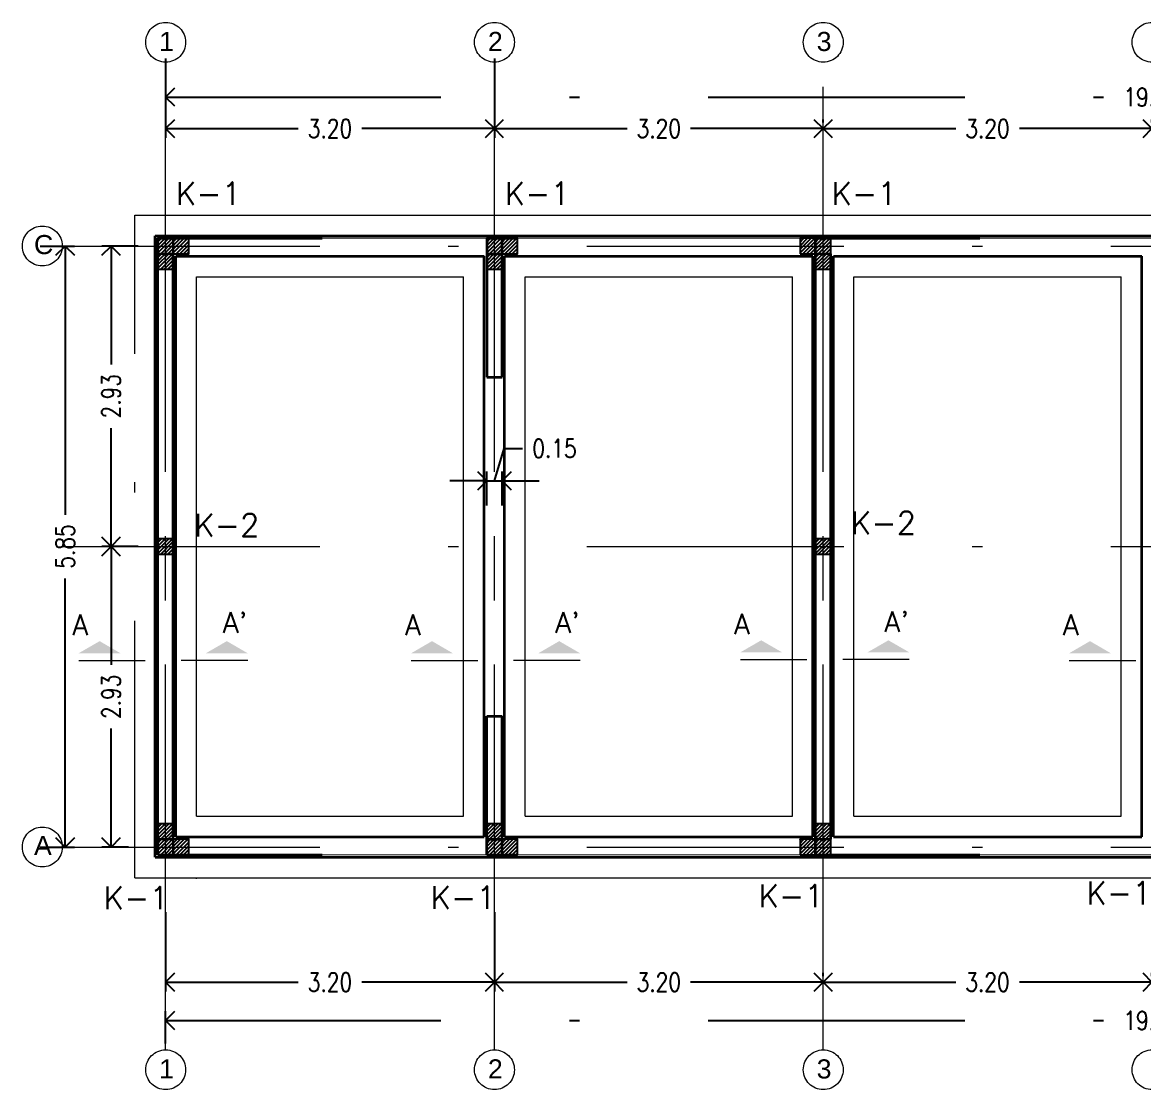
# Model space of a CAD drawing. Header units: metres. Extents: x 101 to 152, y -469 to -326.
# Drawn here: x 101.23 to 112.14, y -336.23 to -325.84 of the extents above; entities that cross this region are included whole.
import ezdxf
from ezdxf.enums import TextEntityAlignment as Align

# ---------------------------------------------------------------- set-up
doc = ezdxf.new("R2010")
doc.units = ezdxf.units.M
doc.header["$LTSCALE"] = 5
doc.header["$MEASUREMENT"] = 0
for name, pattern in [('CENTER2', [1.125, 0.75, -0.125, 0.125, -0.125]), ('DASHDOT', [1, 0.5, -0.25, 0, -0.25]), ('HIDDEN', [0.375, 0.25, -0.125])]:
    doc.linetypes.add(name, pattern=pattern)
doc.layers.get('0').update_dxf_attribs({"color": 30})
doc.layers.get('DEFPOINTS').update_dxf_attribs({"color": 210})
for name, color, linetype, lineweight in [('A-ANNO-DIMS', 3, 'Continuous', 18), ('A-ANNO-SYMB', 3, 'Continuous', 18), ('A-ANNO-TEXT', 3, 'Continuous', 18), ('A-DETL-MCUT', 4, 'Continuous', 25), ('A-FLOR-FTPT', 6, 'Continuous', 70), ('A-FLOR-LEVL', 7, 'Continuous', 35), ('A-FURN', 8, 'Continuous', 18), ('A-WALL-FULL', 7, 'Continuous', 35)]:
    doc.layers.add(name, color=color, linetype=linetype, lineweight=lineweight)
doc.styles.add('E-ROMANS', font='romans.shx', dxfattribs={"width": 0.8})
doc.styles.get("Standard").update_dxf_attribs({"font": 'arial.ttf'})
doc.dimstyles.new('E-0100_ARW_18', dxfattribs={"dimscale": 0.001, "dimtxt": 180, "dimasz": 180, "dimexe": 90, "dimexo": 60, "dimgap": 90, "dimtad": 0, "dimzin": 0, "dimdsep": 46, "dimtxsty": 'E-ROMANS', "dimblk": 'OPEN90', "dimcen": 90, "dimclrd": 256, "dimclre": 256, "dimclrt": 256, "dimadec": 0, "dimazin": 0, "dimtfac": 1, "dimtmove": 1, "dimatfit": 3, "dimldrblk": 'OPEN90', "dimfxl": 1, "dimtfill": 1, "dimtolj": 1, "dimtzin": 0, "dimarcsym": 0})

# ---------------------------------------------------------------- blocks, each defined once
blk = doc.blocks.new('_Open90')
at = {"color": 0, "linetype": 'ByBlock', "lineweight": -2}
for p, q in [((0, 0), (-1, 0)), ((-0.5, 0.5), (0, 0)), ((0, 0), (-0.5, -0.5))]:
    blk.add_line(p, q, dxfattribs=at)
blk = doc.blocks.new('*D60')
at = {"layer": 'A-ANNO-DIMS', "linetype": 'DASHDOT', "lineweight": -2, "transparency": 16777216}
for p, q in [((102.626, -326.19), (102.626, -326.961)), ((105.826, -326.19), (105.826, -326.961)), ((102.806, -326.871), (103.917, -326.871)), ((105.646, -326.871), (104.536, -326.871))]:
    blk.add_line(p, q, dxfattribs=at)
at = {"layer": 'DEFPOINTS', "color": 0, "linetype": 'DASHDOT', "transparency": 16777216}
for p in [(102.626, -326.13), (105.826, -326.13), (105.826, -326.871)]:
    blk.add_point(p, dxfattribs=at)
at = {"layer": 'A-ANNO-DIMS', "linetype": 'DASHDOT', "lineweight": -2, "transparency": 16777216, "xscale": 0.18, "yscale": 0.18, "zscale": 0.18, "rotation": 180}
blk.add_blockref('_Open90', (102.626, -326.871), dxfattribs=at)
at = {"layer": 'A-ANNO-DIMS', "linetype": 'DASHDOT', "lineweight": -2, "transparency": 16777216, "xscale": 0.18, "yscale": 0.18, "zscale": 0.18}
blk.add_blockref('_Open90', (105.826, -326.871), dxfattribs=at)
at = {"layer": 'A-ANNO-DIMS', "linetype": 'DASHDOT', "transparency": 16777216, "insert": (104.226, -326.871), "char_height": 0.18, "attachment_point": 5, "style": 'E-ROMANS', "bg_fill": 3, "box_fill_scale": 1.25, "bg_fill_color": 256, "bg_fill_true_color": 13158600, "bg_fill_transparency": 0}
blk.add_mtext('\\A1;3.20', dxfattribs=at)
blk = doc.blocks.new('*D61')
at = {"layer": 'A-ANNO-DIMS', "linetype": 'DASHDOT', "lineweight": -2, "transparency": 16777216}
for p, q in [((105.826, -326.19), (105.826, -326.961)), ((109.026, -326.811), (109.026, -326.781)), ((106.006, -326.871), (107.117, -326.871)), ((108.846, -326.871), (107.736, -326.871))]:
    blk.add_line(p, q, dxfattribs=at)
at = {"layer": 'DEFPOINTS', "color": 0, "linetype": 'DASHDOT', "transparency": 16777216}
for p in [(105.826, -326.13), (109.026, -326.871), (109.026, -326.871)]:
    blk.add_point(p, dxfattribs=at)
at = {"layer": 'A-ANNO-DIMS', "linetype": 'DASHDOT', "lineweight": -2, "transparency": 16777216, "xscale": 0.18, "yscale": 0.18, "zscale": 0.18, "rotation": 180}
blk.add_blockref('_Open90', (105.826, -326.871), dxfattribs=at)
at = {"layer": 'A-ANNO-DIMS', "linetype": 'DASHDOT', "lineweight": -2, "transparency": 16777216, "xscale": 0.18, "yscale": 0.18, "zscale": 0.18}
blk.add_blockref('_Open90', (109.026, -326.871), dxfattribs=at)
at = {"layer": 'A-ANNO-DIMS', "linetype": 'DASHDOT', "transparency": 16777216, "insert": (107.426, -326.871), "char_height": 0.18, "attachment_point": 5, "style": 'E-ROMANS', "bg_fill": 3, "box_fill_scale": 1.25, "bg_fill_color": 256, "bg_fill_true_color": 13158600, "bg_fill_transparency": 0}
blk.add_mtext('\\A1;3.20', dxfattribs=at)
blk = doc.blocks.new('*D62')
at = {"layer": 'A-ANNO-DIMS', "linetype": 'DASHDOT', "lineweight": -2, "transparency": 16777216}
for p, q in [((109.026, -326.811), (109.026, -326.781)), ((112.226, -326.811), (112.226, -326.781)), ((109.206, -326.871), (110.317, -326.871)), ((112.046, -326.871), (110.936, -326.871))]:
    blk.add_line(p, q, dxfattribs=at)
at = {"layer": 'DEFPOINTS', "color": 0, "linetype": 'DASHDOT', "transparency": 16777216}
for p in [(109.026, -326.871), (112.226, -326.871), (112.226, -326.871)]:
    blk.add_point(p, dxfattribs=at)
at = {"layer": 'A-ANNO-DIMS', "linetype": 'DASHDOT', "lineweight": -2, "transparency": 16777216, "xscale": 0.18, "yscale": 0.18, "zscale": 0.18, "rotation": 180}
blk.add_blockref('_Open90', (109.026, -326.871), dxfattribs=at)
at = {"layer": 'A-ANNO-DIMS', "linetype": 'DASHDOT', "lineweight": -2, "transparency": 16777216, "xscale": 0.18, "yscale": 0.18, "zscale": 0.18}
blk.add_blockref('_Open90', (112.226, -326.871), dxfattribs=at)
at = {"layer": 'A-ANNO-DIMS', "linetype": 'DASHDOT', "transparency": 16777216, "insert": (110.626, -326.871), "char_height": 0.18, "attachment_point": 5, "style": 'E-ROMANS', "bg_fill": 3, "box_fill_scale": 1.25, "bg_fill_color": 256, "bg_fill_true_color": 13158600, "bg_fill_transparency": 0}
blk.add_mtext('\\A1;3.20', dxfattribs=at)
blk = doc.blocks.new('*D66')
at = {"layer": 'A-ANNO-DIMS', "linetype": 'DASHDOT', "lineweight": -2, "transparency": 16777216}
for p, q in [((102.626, -326.19), (102.626, -326.654)), ((121.826, -326.19), (121.826, -326.654)), ((102.806, -326.564), (111.859, -326.564)), ((121.646, -326.564), (112.594, -326.564))]:
    blk.add_line(p, q, dxfattribs=at)
at = {"layer": 'DEFPOINTS', "color": 0, "linetype": 'DASHDOT', "transparency": 16777216}
for p in [(102.626, -326.13), (121.826, -326.13), (121.826, -326.564)]:
    blk.add_point(p, dxfattribs=at)
at = {"layer": 'A-ANNO-DIMS', "linetype": 'DASHDOT', "lineweight": -2, "transparency": 16777216, "xscale": 0.18, "yscale": 0.18, "zscale": 0.18, "rotation": 180}
blk.add_blockref('_Open90', (102.626, -326.564), dxfattribs=at)
at = {"layer": 'A-ANNO-DIMS', "linetype": 'DASHDOT', "lineweight": -2, "transparency": 16777216, "xscale": 0.18, "yscale": 0.18, "zscale": 0.18}
blk.add_blockref('_Open90', (121.826, -326.564), dxfattribs=at)
at = {"layer": 'A-ANNO-DIMS', "linetype": 'DASHDOT', "transparency": 16777216, "insert": (112.226, -326.564), "char_height": 0.18, "attachment_point": 5, "style": 'E-ROMANS', "bg_fill": 3, "box_fill_scale": 1.25, "bg_fill_color": 256, "bg_fill_true_color": 13158600, "bg_fill_transparency": 0}
blk.add_mtext('\\A1;19.20', dxfattribs=at)
blk = doc.blocks.new('*D67')
at = {"layer": 'A-ANNO-DIMS', "linetype": 'DASHDOT', "lineweight": -2, "transparency": 16777216}
for p, q in [((102.626, -334.498), (102.626, -335.27)), ((105.826, -334.498), (105.826, -335.27)), ((102.806, -335.18), (103.917, -335.18)), ((105.646, -335.18), (104.536, -335.18))]:
    blk.add_line(p, q, dxfattribs=at)
at = {"layer": 'DEFPOINTS', "color": 0, "linetype": 'DASHDOT', "transparency": 16777216}
for p in [(102.626, -334.438), (105.826, -334.438), (105.826, -335.18)]:
    blk.add_point(p, dxfattribs=at)
at = {"layer": 'A-ANNO-DIMS', "linetype": 'DASHDOT', "lineweight": -2, "transparency": 16777216, "xscale": 0.18, "yscale": 0.18, "zscale": 0.18, "rotation": 180}
blk.add_blockref('_Open90', (102.626, -335.18), dxfattribs=at)
at = {"layer": 'A-ANNO-DIMS', "linetype": 'DASHDOT', "lineweight": -2, "transparency": 16777216, "xscale": 0.18, "yscale": 0.18, "zscale": 0.18}
blk.add_blockref('_Open90', (105.826, -335.18), dxfattribs=at)
at = {"layer": 'A-ANNO-DIMS', "linetype": 'DASHDOT', "transparency": 16777216, "insert": (104.226, -335.18), "char_height": 0.18, "attachment_point": 5, "style": 'E-ROMANS', "bg_fill": 3, "box_fill_scale": 1.25, "bg_fill_color": 256, "bg_fill_true_color": 13158600, "bg_fill_transparency": 0}
blk.add_mtext('\\A1;3.20', dxfattribs=at)
blk = doc.blocks.new('*D68')
at = {"layer": 'A-ANNO-DIMS', "linetype": 'DASHDOT', "lineweight": -2, "transparency": 16777216}
for p, q in [((109.026, -335.12), (109.026, -335.09)), ((112.226, -335.12), (112.226, -335.09)), ((109.206, -335.18), (110.317, -335.18)), ((112.046, -335.18), (110.936, -335.18))]:
    blk.add_line(p, q, dxfattribs=at)
at = {"layer": 'DEFPOINTS', "color": 0, "linetype": 'DASHDOT', "transparency": 16777216}
for p in [(109.026, -335.18), (112.226, -335.18), (112.226, -335.18)]:
    blk.add_point(p, dxfattribs=at)
at = {"layer": 'A-ANNO-DIMS', "linetype": 'DASHDOT', "lineweight": -2, "transparency": 16777216, "xscale": 0.18, "yscale": 0.18, "zscale": 0.18, "rotation": 180}
blk.add_blockref('_Open90', (109.026, -335.18), dxfattribs=at)
at = {"layer": 'A-ANNO-DIMS', "linetype": 'DASHDOT', "lineweight": -2, "transparency": 16777216, "xscale": 0.18, "yscale": 0.18, "zscale": 0.18}
blk.add_blockref('_Open90', (112.226, -335.18), dxfattribs=at)
at = {"layer": 'A-ANNO-DIMS', "linetype": 'DASHDOT', "transparency": 16777216, "insert": (110.626, -335.18), "char_height": 0.18, "attachment_point": 5, "style": 'E-ROMANS', "bg_fill": 3, "box_fill_scale": 1.25, "bg_fill_color": 256, "bg_fill_true_color": 13158600, "bg_fill_transparency": 0}
blk.add_mtext('\\A1;3.20', dxfattribs=at)
blk = doc.blocks.new('*D72')
at = {"layer": 'A-ANNO-DIMS', "linetype": 'DASHDOT', "lineweight": -2, "transparency": 16777216}
for p, q in [((105.827, -330.299), (105.921, -329.984)), ((105.921, -329.984), (106.101, -329.984)), ((105.572, -330.299), (105.392, -330.299)), ((105.752, -330.54), (105.752, -330.209)), ((105.752, -330.299), (105.902, -330.299)), ((105.752, -330.299), (105.902, -330.299)), ((105.902, -330.54), (105.902, -330.209)), ((106.082, -330.299), (106.262, -330.299))]:
    blk.add_line(p, q, dxfattribs=at)
at = {"layer": 'DEFPOINTS', "color": 0, "linetype": 'DASHDOT', "transparency": 16777216}
for p in [(105.902, -330.299), (105.752, -330.6), (105.902, -330.6)]:
    blk.add_point(p, dxfattribs=at)
at = {"layer": 'A-ANNO-DIMS', "linetype": 'DASHDOT', "lineweight": -2, "transparency": 16777216, "xscale": 0.18, "yscale": 0.18, "zscale": 0.18}
blk.add_blockref('_Open90', (105.752, -330.299), dxfattribs=at)
at = {"layer": 'A-ANNO-DIMS', "linetype": 'DASHDOT', "lineweight": -2, "transparency": 16777216, "xscale": 0.18, "yscale": 0.18, "zscale": 0.18, "rotation": 180}
blk.add_blockref('_Open90', (105.902, -330.299), dxfattribs=at)
at = {"layer": 'A-ANNO-DIMS', "linetype": 'DASHDOT', "transparency": 16777216, "insert": (106.411, -329.984), "char_height": 0.18, "attachment_point": 5, "style": 'E-ROMANS', "bg_fill": 3, "box_fill_scale": 1.25, "bg_fill_color": 256, "bg_fill_true_color": 13158600, "bg_fill_transparency": 0}
blk.add_mtext('\\A1;0.15', dxfattribs=at)
blk = doc.blocks.new('*D93')
at = {"layer": 'A-ANNO-DIMS', "linetype": 'DASHDOT', "lineweight": -2, "transparency": 16777216}
for p, q in [((102.359, -328.014), (102.005, -328.014)), ((102.095, -328.194), (102.095, -329.167)), ((102.095, -330.759), (102.095, -329.786)), ((102.359, -330.939), (102.005, -330.939))]:
    blk.add_line(p, q, dxfattribs=at)
at = {"layer": 'DEFPOINTS', "color": 0, "linetype": 'DASHDOT', "transparency": 16777216}
for p in [(102.419, -328.014), (102.095, -330.939), (102.419, -330.939)]:
    blk.add_point(p, dxfattribs=at)
at = {"layer": 'A-ANNO-DIMS', "linetype": 'DASHDOT', "lineweight": -2, "transparency": 16777216, "xscale": 0.18, "yscale": 0.18, "zscale": 0.18}
for p, rotation in [((102.095, -328.014), 90), ((102.095, -330.939), 270)]:
    blk.add_blockref('_Open90', p, dxfattribs=dict(at, rotation=rotation))
at = {"layer": 'A-ANNO-DIMS', "linetype": 'DASHDOT', "transparency": 16777216, "insert": (102.095, -329.477), "char_height": 0.18, "attachment_point": 5, "rotation": 90, "style": 'E-ROMANS', "bg_fill": 3, "box_fill_scale": 1.25, "bg_fill_color": 256, "bg_fill_true_color": 13158600, "bg_fill_transparency": 0}
blk.add_mtext('\\A1;2.93', dxfattribs=at)
blk = doc.blocks.new('*D94')
at = {"layer": 'A-ANNO-DIMS', "linetype": 'DASHDOT', "lineweight": -2, "transparency": 16777216}
for p, q in [((102.182, -330.939), (102.005, -330.939)), ((102.095, -331.119), (102.095, -332.092)), ((102.095, -333.684), (102.095, -332.711)), ((102.266, -333.864), (102.005, -333.864))]:
    blk.add_line(p, q, dxfattribs=at)
at = {"layer": 'DEFPOINTS', "color": 0, "linetype": 'DASHDOT', "transparency": 16777216}
for p in [(102.242, -330.939), (102.095, -333.864), (102.326, -333.864)]:
    blk.add_point(p, dxfattribs=at)
at = {"layer": 'A-ANNO-DIMS', "linetype": 'DASHDOT', "lineweight": -2, "transparency": 16777216, "xscale": 0.18, "yscale": 0.18, "zscale": 0.18}
for p, rotation in [((102.095, -330.939), 90), ((102.095, -333.864), 270)]:
    blk.add_blockref('_Open90', p, dxfattribs=dict(at, rotation=rotation))
at = {"layer": 'A-ANNO-DIMS', "linetype": 'DASHDOT', "transparency": 16777216, "insert": (102.095, -332.402), "char_height": 0.18, "attachment_point": 5, "rotation": 90, "style": 'E-ROMANS', "bg_fill": 3, "box_fill_scale": 1.25, "bg_fill_color": 256, "bg_fill_true_color": 13158600, "bg_fill_transparency": 0}
blk.add_mtext('\\A1;2.93', dxfattribs=at)
blk = doc.blocks.new('*D95')
at = {"layer": 'A-ANNO-DIMS', "linetype": 'DASHDOT', "lineweight": -2, "transparency": 16777216}
for p, q in [((101.404, -328.014), (101.739, -328.014)), ((101.649, -328.194), (101.649, -330.63)), ((101.649, -333.684), (101.649, -331.249)), ((101.404, -333.864), (101.739, -333.864))]:
    blk.add_line(p, q, dxfattribs=at)
at = {"layer": 'DEFPOINTS', "color": 0, "linetype": 'DASHDOT', "transparency": 16777216}
for p in [(101.344, -328.014), (101.344, -333.864), (101.649, -333.864)]:
    blk.add_point(p, dxfattribs=at)
at = {"layer": 'A-ANNO-DIMS', "linetype": 'DASHDOT', "lineweight": -2, "transparency": 16777216, "xscale": 0.18, "yscale": 0.18, "zscale": 0.18}
for p, rotation in [((101.649, -328.014), 90), ((101.649, -333.864), 270)]:
    blk.add_blockref('_Open90', p, dxfattribs=dict(at, rotation=rotation))
at = {"layer": 'A-ANNO-DIMS', "linetype": 'DASHDOT', "transparency": 16777216, "insert": (101.649, -330.939), "char_height": 0.18, "attachment_point": 5, "rotation": 90, "style": 'E-ROMANS', "bg_fill": 3, "box_fill_scale": 1.25, "bg_fill_color": 256, "bg_fill_true_color": 13158600, "bg_fill_transparency": 0}
blk.add_mtext('\\A1;5.85', dxfattribs=at)
blk = doc.blocks.new('*D73')
at = {"layer": 'A-ANNO-DIMS', "linetype": 'DASHDOT', "lineweight": -2, "transparency": 16777216}
for p, q in [((105.826, -334.498), (105.826, -335.27)), ((109.026, -335.12), (109.026, -335.09)), ((106.006, -335.18), (107.117, -335.18)), ((108.846, -335.18), (107.736, -335.18))]:
    blk.add_line(p, q, dxfattribs=at)
at = {"layer": 'DEFPOINTS', "color": 0, "linetype": 'DASHDOT', "transparency": 16777216}
for p in [(105.826, -334.438), (109.026, -335.18), (109.026, -335.18)]:
    blk.add_point(p, dxfattribs=at)
at = {"layer": 'A-ANNO-DIMS', "linetype": 'DASHDOT', "lineweight": -2, "transparency": 16777216, "xscale": 0.18, "yscale": 0.18, "zscale": 0.18, "rotation": 180}
blk.add_blockref('_Open90', (105.826, -335.18), dxfattribs=at)
at = {"layer": 'A-ANNO-DIMS', "linetype": 'DASHDOT', "lineweight": -2, "transparency": 16777216, "xscale": 0.18, "yscale": 0.18, "zscale": 0.18}
blk.add_blockref('_Open90', (109.026, -335.18), dxfattribs=at)
at = {"layer": 'A-ANNO-DIMS', "linetype": 'DASHDOT', "transparency": 16777216, "insert": (107.426, -335.18), "char_height": 0.18, "attachment_point": 5, "style": 'E-ROMANS', "bg_fill": 3, "box_fill_scale": 1.25, "bg_fill_color": 256, "bg_fill_true_color": 13158600, "bg_fill_transparency": 0}
blk.add_mtext('\\A1;3.20', dxfattribs=at)
blk = doc.blocks.new('*D96')
at = {"layer": 'A-ANNO-DIMS', "linetype": 'DASHDOT', "lineweight": -2, "transparency": 16777216}
for p, q in [((102.626, -335.778), (102.626, -335.463)), ((121.826, -335.778), (121.826, -335.463)), ((102.806, -335.553), (111.859, -335.553)), ((121.646, -335.553), (112.594, -335.553))]:
    blk.add_line(p, q, dxfattribs=at)
at = {"layer": 'DEFPOINTS', "color": 0, "linetype": 'DASHDOT', "transparency": 16777216}
for p in [(121.826, -335.553), (102.626, -335.838), (121.826, -335.838)]:
    blk.add_point(p, dxfattribs=at)
at = {"layer": 'A-ANNO-DIMS', "linetype": 'DASHDOT', "lineweight": -2, "transparency": 16777216, "xscale": 0.18, "yscale": 0.18, "zscale": 0.18, "rotation": 180}
blk.add_blockref('_Open90', (102.626, -335.553), dxfattribs=at)
at = {"layer": 'A-ANNO-DIMS', "linetype": 'DASHDOT', "lineweight": -2, "transparency": 16777216, "xscale": 0.18, "yscale": 0.18, "zscale": 0.18}
blk.add_blockref('_Open90', (121.826, -335.553), dxfattribs=at)
at = {"layer": 'A-ANNO-DIMS', "linetype": 'DASHDOT', "transparency": 16777216, "insert": (112.226, -335.553), "char_height": 0.18, "attachment_point": 5, "style": 'E-ROMANS', "bg_fill": 3, "box_fill_scale": 1.25, "bg_fill_color": 256, "bg_fill_true_color": 13158600, "bg_fill_transparency": 0}
blk.add_mtext('\\A1;19.20', dxfattribs=at)

msp = doc.modelspace()

# ---------------------------------------------------------------- hatches: boundary and pattern name
at = {"layer": 'A-DETL-MCUT', "ltscale": 0.3}
h = msp.add_hatch(dxfattribs=at)
h.set_pattern_fill('ANSI31', color=8, scale=0.2, style=0)
h.set_pattern_definition([(45, (-469.574562, 356.110153), (-0.0176776695, 0.0176776695), [])])
h.paths.add_polyline_path([(102.551, -328.089), (102.701, -328.089), (102.701, -327.939), (102.551, -327.939)])
h = msp.add_hatch(dxfattribs=at)
h.set_pattern_fill('ANSI31', color=8, scale=0.2, style=0)
h.set_pattern_definition([(45, (-469.424902, 356.110153), (-0.0176776695, 0.0176776695), [])])
h.paths.add_polyline_path([(102.701, -328.089), (102.851, -328.089), (102.851, -327.939), (102.701, -327.939)])
h = msp.add_hatch(dxfattribs=at)
h.set_pattern_fill('ANSI31', color=8, scale=0.2, style=0)
h.set_pattern_definition([(45, (-466.374562, 356.109813), (-0.0176776695, 0.0176776695), [])])
h.paths.add_polyline_path([(105.751, -328.089), (105.901, -328.089), (105.901, -327.939), (105.751, -327.939)])
h = msp.add_hatch(dxfattribs=at)
h.set_pattern_fill('ANSI31', color=8, scale=0.2, style=0)
h.set_pattern_definition([(45, (-466.224562, 356.109813), (-0.0176776695, 0.0176776695), [])])
h.paths.add_polyline_path([(105.901, -328.089), (106.051, -328.089), (106.051, -327.939), (105.901, -327.939)])
h = msp.add_hatch(dxfattribs=at)
h.set_pattern_fill('ANSI31', color=8, scale=0.2, style=0)
h.set_pattern_definition([(45, (-463.324732, 356.109473), (-0.0176776695, 0.0176776695), [])])
h.paths.add_polyline_path([(108.801, -328.089), (108.951, -328.089), (108.951, -327.939), (108.801, -327.939)])
h = msp.add_hatch(dxfattribs=at)
h.set_pattern_fill('ANSI31', color=8, scale=0.2, style=0)
h.set_pattern_definition([(45, (-463.174732, 356.109813), (-0.0176776695, 0.0176776695), [])])
h.paths.add_polyline_path([(108.951, -328.089), (109.101, -328.089), (109.101, -327.939), (108.951, -327.939)])
h = msp.add_hatch(dxfattribs=at)
h.set_pattern_fill('ANSI31', color=8, scale=0.2, style=0)
h.set_pattern_definition([(45, (-469.574562, 355.960153), (-0.0176776695, 0.0176776695), [])])
h.paths.add_polyline_path([(102.551, -328.239), (102.701, -328.239), (102.701, -328.089), (102.551, -328.089)])
h = msp.add_hatch(dxfattribs=at)
h.set_pattern_fill('ANSI31', color=8, scale=0.2, style=0)
h.set_pattern_definition([(45, (-466.374562, 355.960153), (-0.0176776695, 0.0176776695), [])])
h.paths.add_polyline_path([(105.751, -328.239), (105.901, -328.239), (105.901, -328.089), (105.751, -328.089)])
h = msp.add_hatch(dxfattribs=at)
h.set_pattern_fill('ANSI31', color=8, scale=0.2, style=0)
h.set_pattern_definition([(45, (-463.174732, 355.959813), (-0.0176776695, 0.0176776695), [])])
h.paths.add_polyline_path([(108.951, -328.239), (109.101, -328.239), (109.101, -328.089), (108.951, -328.089)])
h = msp.add_hatch(dxfattribs=at)
h.set_pattern_fill('ANSI31', color=8, scale=0.2, style=0)
h.set_pattern_definition([(45, (-469.574562, 353.185153), (-0.0176776695, 0.0176776695), [])])
h.paths.add_polyline_path([(102.551, -331.014), (102.701, -331.014), (102.701, -330.864), (102.551, -330.864)])
h = msp.add_hatch(dxfattribs=at)
h.set_pattern_fill('ANSI31', color=8, scale=0.2, style=0)
h.set_pattern_definition([(45, (-463.174732, 353.184813), (-0.0176776695, 0.0176776695), [])])
h.paths.add_polyline_path([(108.951, -331.014), (109.101, -331.014), (109.101, -330.864), (108.951, -330.864)])
h = msp.add_hatch(dxfattribs=at)
h.set_pattern_fill('ANSI31', color=8, scale=0.2, style=0)
h.set_pattern_definition([(45, (-469.574562, 350.409813), (-0.0176776695, 0.0176776695), [])])
h.paths.add_polyline_path([(102.551, -333.789), (102.701, -333.789), (102.701, -333.639), (102.551, -333.639)])
h = msp.add_hatch(dxfattribs=at)
h.set_pattern_fill('ANSI31', color=8, scale=0.2, style=0)
h.set_pattern_definition([(45, (-466.374222, 350.409813), (-0.0176776695, 0.0176776695), [])])
h.paths.add_polyline_path([(105.752, -333.789), (105.902, -333.789), (105.902, -333.639), (105.752, -333.639)])
h = msp.add_hatch(dxfattribs=at)
h.set_pattern_fill('ANSI31', color=8, scale=0.2, style=0)
h.set_pattern_definition([(45, (-463.174562, 350.409813), (-0.0176776695, 0.0176776695), [])])
h.paths.add_polyline_path([(108.951, -333.789), (109.101, -333.789), (109.101, -333.639), (108.951, -333.639)])
h = msp.add_hatch(dxfattribs=at)
h.set_pattern_fill('ANSI31', color=8, scale=0.2, style=0)
h.set_pattern_definition([(45, (-469.574562, 350.259813), (-0.0176776695, 0.0176776695), [])])
h.paths.add_polyline_path([(102.551, -333.939), (102.701, -333.939), (102.701, -333.789), (102.551, -333.789)])
h = msp.add_hatch(dxfattribs=at)
h.set_pattern_fill('ANSI31', color=8, scale=0.2, style=0)
h.set_pattern_definition([(45, (-469.424562, 350.259813), (-0.0176776695, 0.0176776695), [])])
h.paths.add_polyline_path([(102.701, -333.939), (102.851, -333.939), (102.851, -333.789), (102.701, -333.789)])
h = msp.add_hatch(dxfattribs=at)
h.set_pattern_fill('ANSI31', color=8, scale=0.2, style=0)
h.set_pattern_definition([(45, (-466.374562, 350.259813), (-0.0176776695, 0.0176776695), [])])
h.paths.add_polyline_path([(105.751, -333.939), (105.901, -333.939), (105.901, -333.789), (105.751, -333.789)])
h = msp.add_hatch(dxfattribs=at)
h.set_pattern_fill('ANSI31', color=8, scale=0.2, style=0)
h.set_pattern_definition([(45, (-466.224562, 350.259813), (-0.0176776695, 0.0176776695), [])])
h.paths.add_polyline_path([(105.901, -333.939), (106.051, -333.939), (106.051, -333.789), (105.901, -333.789)])
h = msp.add_hatch(dxfattribs=at)
h.set_pattern_fill('ANSI31', color=8, scale=0.2, style=0)
h.set_pattern_definition([(45, (-463.324562, 350.259813), (-0.0176776695, 0.0176776695), [])])
h.paths.add_polyline_path([(108.801, -333.939), (108.951, -333.939), (108.951, -333.789), (108.801, -333.789)])
h = msp.add_hatch(dxfattribs=at)
h.set_pattern_fill('ANSI31', color=8, scale=0.2, style=0)
h.set_pattern_definition([(45, (-463.174732, 350.259813), (-0.0176776695, 0.0176776695), [])])
h.paths.add_polyline_path([(108.951, -333.939), (109.101, -333.939), (109.101, -333.789), (108.951, -333.789)])

# ---------------------------------------------------------------- linework, layer by layer
at = {"layer": 'A-ANNO-DIMS', "ltscale": 0.025}
for p, q in [((102.326, -327.714), (122.126, -327.714)), ((102.926, -328.314), (105.526, -328.314)), ((102.926, -333.564), (102.926, -328.314)), ((106.126, -328.314), (108.726, -328.314)), ((108.726, -333.564), (108.726, -328.314)), ((109.326, -333.564), (109.326, -328.314)), ((109.326, -328.314), (111.926, -328.314)), ((111.926, -333.564), (111.926, -328.314)), ((102.926, -333.564), (105.526, -333.564)), ((106.126, -333.564), (108.726, -333.564)), ((109.326, -333.564), (111.926, -333.564)), ((102.326, -334.164), (122.126, -334.164)), ((102.926, -334.173), (102.926, -334.164))]:
    msp.add_line(p, q, dxfattribs=at)
at = {"layer": 'A-ANNO-DIMS', "linetype": 'DASHDOT'}
for p, q in [((101.626, -328.014), (122.826, -328.014)), ((101.626, -333.864), (122.826, -333.864))]:
    msp.add_line(p, q, dxfattribs=at)
at = {"layer": 'A-ANNO-SYMB', "linetype": 'CENTER2'}
for p, q in [((102.626, -335.838), (102.626, -326.225)), ((105.826, -335.838), (105.826, -326.225)), ((109.026, -335.838), (109.026, -326.225))]:
    msp.add_line(p, q, dxfattribs=at)
at = {"layer": 'A-ANNO-SYMB', "ltscale": 0.5}
for p, q in [((103.425, -332.047), (102.777, -332.047)), ((105.016, -332.047), (105.664, -332.047)), ((106.66, -332.047), (106.012, -332.047)), ((108.22, -332.039), (108.868, -332.039)), ((109.864, -332.039), (109.216, -332.039)), ((111.42, -332.047), (112.068, -332.047))]:
    msp.add_line(p, q, dxfattribs=at)
at = {"layer": 'A-ANNO-SYMB', "linetype": 'CENTER2'}
for centre in [(102.627, -326.031), (105.827, -326.031), (109.027, -326.031), (112.227, -326.031), (101.426, -328.014), (101.426, -333.864), (102.627, -336.032), (105.827, -336.032), (109.027, -336.032), (112.227, -336.032)]:
    msp.add_circle(centre, 0.194, dxfattribs=at)
at = {"layer": 'A-ANNO-SYMB', "ltscale": 0.5}
for points in [[(103.018, -331.978), (103.222, -331.86), (103.425, -331.978)], [(105.422, -331.978), (105.219, -331.86), (105.016, -331.978)], [(106.254, -331.978), (106.457, -331.86), (106.66, -331.978)], [(108.626, -331.969), (108.423, -331.852), (108.22, -331.969)], [(109.458, -331.969), (109.661, -331.852), (109.864, -331.969)], [(111.826, -331.978), (111.623, -331.86), (111.42, -331.978)]]:
    msp.add_solid(points, dxfattribs=at)
at = {"layer": 'A-DETL-MCUT', "ltscale": 0.3}
for points in [[(102.551, -328.089), (102.701, -328.089), (102.701, -327.939), (102.551, -327.939)], [(102.701, -328.089), (102.851, -328.089), (102.851, -327.939), (102.701, -327.939)], [(105.751, -328.089), (105.901, -328.089), (105.901, -327.939), (105.751, -327.939)], [(105.901, -328.089), (106.051, -328.089), (106.051, -327.939), (105.901, -327.939)], [(108.801, -328.089), (108.951, -328.089), (108.951, -327.939), (108.801, -327.939)], [(108.951, -328.089), (109.101, -328.089), (109.101, -327.939), (108.951, -327.939)], [(102.551, -328.239), (102.701, -328.239), (102.701, -328.089), (102.551, -328.089)], [(105.751, -328.239), (105.901, -328.239), (105.901, -328.089), (105.751, -328.089)], [(108.951, -328.239), (109.101, -328.239), (109.101, -328.089), (108.951, -328.089)], [(102.551, -331.014), (102.701, -331.014), (102.701, -330.864), (102.551, -330.864)], [(108.951, -331.014), (109.101, -331.014), (109.101, -330.864), (108.951, -330.864)], [(102.551, -333.789), (102.701, -333.789), (102.701, -333.639), (102.551, -333.639)], [(105.752, -333.789), (105.902, -333.789), (105.902, -333.639), (105.752, -333.639)], [(108.951, -333.789), (109.101, -333.789), (109.101, -333.639), (108.951, -333.639)], [(102.551, -333.939), (102.701, -333.939), (102.701, -333.789), (102.551, -333.789)], [(102.701, -333.939), (102.851, -333.939), (102.851, -333.789), (102.701, -333.789)], [(105.751, -333.939), (105.901, -333.939), (105.901, -333.789), (105.751, -333.789)], [(105.901, -333.939), (106.051, -333.939), (106.051, -333.789), (105.901, -333.789)], [(108.801, -333.939), (108.951, -333.939), (108.951, -333.789), (108.801, -333.789)], [(108.951, -333.939), (109.101, -333.939), (109.101, -333.789), (108.951, -333.789)]]:
    msp.add_lwpolyline(points, close=True, dxfattribs=at)
at = {"layer": 'A-FLOR-LEVL', "ltscale": 0.025}
for p, q in [((102.526, -327.914), (121.926, -327.914)), ((102.526, -333.964), (102.526, -327.914)), ((102.726, -328.114), (105.726, -328.114)), ((102.726, -333.764), (102.726, -328.114)), ((105.926, -328.114), (108.926, -328.114)), ((108.926, -333.764), (108.926, -328.114)), ((109.126, -333.764), (109.126, -328.114)), ((109.126, -328.114), (112.126, -328.114)), ((112.126, -333.764), (112.126, -328.114)), ((102.726, -333.764), (105.726, -333.764)), ((105.926, -333.764), (108.926, -333.764)), ((109.126, -333.764), (112.126, -333.764)), ((102.526, -333.964), (121.926, -333.964))]:
    msp.add_line(p, q, dxfattribs=at)
at = {"layer": 'A-FURN', "linetype": 'HIDDEN'}
for p, q in [((102.701, -331.764), (102.701, -333.264)), ((109.101, -331.764), (109.101, -333.264))]:
    msp.add_line(p, q, dxfattribs=at)
at = {"layer": 'A-WALL-FULL'}
for p, q in [((102.551, -327.939), (104.151, -327.939)), ((102.551, -333.939), (102.551, -327.939)), ((105.751, -327.939), (105.751, -329.289)), ((105.751, -327.939), (105.901, -327.939)), ((105.901, -329.289), (105.901, -327.939)), ((105.901, -327.939), (106.051, -327.939)), ((108.951, -327.939), (110.551, -327.939)), ((108.951, -333.939), (108.951, -327.939)), ((102.701, -329.639), (102.701, -328.089)), ((105.751, -328.089), (105.901, -328.089)), ((109.101, -329.639), (109.101, -328.089)), ((105.751, -329.289), (105.901, -329.289)), ((102.701, -331.139), (102.701, -329.639)), ((109.101, -331.139), (109.101, -329.639)), ((102.701, -333.789), (102.701, -331.139)), ((109.101, -333.789), (109.101, -331.139)), ((105.751, -333.939), (105.751, -332.589)), ((105.901, -333.939), (105.901, -332.589)), ((105.752, -333.789), (105.902, -333.789)), ((102.551, -333.939), (104.151, -333.939)), ((105.751, -333.939), (105.901, -333.939)), ((105.901, -333.939), (106.051, -333.939)), ((108.951, -333.939), (110.551, -333.939))]:
    msp.add_line(p, q, dxfattribs=at)
msp.add_lwpolyline([(105.751, -332.589), (105.901, -332.589)], dxfattribs=at)

# ---------------------------------------------------------------- texts
at = {"layer": 'A-ANNO-TEXT', "ltscale": 0.5, "style": 'E-ROMANS'}
for s, p in [(' K-1', (102.968, -327.613)), (' K-1', (106.169, -327.613)), (' K-1', (109.35, -327.613)), (' K-2', (103.147, -330.841)), (' K-2', (109.537, -330.82)), (' K-1', (108.639, -334.451)), (' K-1', (111.83, -334.422))]:
    msp.add_text(s, height=0.221, dxfattribs=at).set_placement(p, align=Align.CENTER)
at = {"layer": 'A-ANNO-TEXT', "style": 'E-ROMANS'}
for s, p in [("A'", (103.182, -331.779)), ('A', (104.954, -331.802)), ("A'", (106.417, -331.779)), ('A', (108.158, -331.793)), ("A'", (109.621, -331.77)), ('A', (111.358, -331.802))]:
    msp.add_text(s, height=0.2, dxfattribs=at).set_placement(p)
at = {"layer": 'A-ANNO-TEXT', "char_height": 0.18608, "attachment_point": 1}
for s, insert in [('{\\fArial|b0|i0|c0|p34;1}', (102.563, -325.93)), ('{\\fArial|b0|i0|c0|p34;2}', (105.763, -325.93)), ('{\\fArial|b0|i0|c0|p34;3}', (108.963, -325.93)), ('{\\fArial|b0|i0|c0|p34;C}', (101.345, -327.907)), ('{\\fArial|b0|i0|c0|p34;A}', (101.345, -333.757)), ('{\\fArial|b0|i0|c0|p34;1}', (102.563, -335.931)), ('{\\fArial|b0|i0|c0|p34;2}', (105.763, -335.931)), ('{\\fArial|b0|i0|c0|p34;3}', (108.963, -335.931))]:
    msp.add_mtext(s, dxfattribs=dict(at, insert=insert))

# ---------------------------------------------------------------- next in the draw order: dimensions: what is measured, and where the dimension line sits
at = {"layer": 'A-ANNO-DIMS', "linetype": 'DASHDOT'}
for base, p1, p2, picture, middle in [((105.826, -326.871), (102.626, -326.13), (105.826, -326.13), '*D60', (104.226, -326.871)), ((105.902, -330.299), (105.752, -330.6), (105.902, -330.6), '*D72', (106.191, -329.984)), ((105.826, -335.18), (102.626, -334.438), (105.826, -334.438), '*D67', (104.226, -335.18)), ((112.226, -335.18), (109.026, -335.18), (112.226, -335.18), '*D68', (110.626, -335.18)), ((121.826, -335.553), (102.626, -335.838), (121.826, -335.838), '*D96', (112.226, -335.553))]:
    dim = msp.add_linear_dim(base=base, p1=p1, p2=p2, dimstyle='E-0100_ARW_18', dxfattribs=at)
    dim.commit()
    dim.dimension.update_dxf_attribs({"geometry": picture, "text_midpoint": middle})
for base, p1, p2, picture, middle in [((101.649, -333.864), (101.344, -328.014), (101.344, -333.864), '*D95', (101.649, -330.939)), ((102.09496958, -330.93912678), (102.419286172, -328.01412678), (102.419286172, -330.93912678), '*D93', (102.09496958, -329.47662678))]:
    dim = msp.add_linear_dim(base=base, p1=p1, p2=p2, angle=90, dimstyle='E-0100_ARW_18', dxfattribs=at)
    dim.commit()
    dim.dimension.update_dxf_attribs({"geometry": picture, "text_midpoint": middle})

# ---------------------------------------------------------------- next in the draw order: linework, layer by layer
at = {"layer": 'A-ANNO-DIMS', "ltscale": 0.025}
for p, q in [((105.526, -333.564), (105.526, -328.314)), ((106.126, -333.564), (106.126, -328.314))]:
    msp.add_line(p, q, dxfattribs=at)
at = {"layer": 'A-FLOR-FTPT', "const_width": 0.01}
msp.add_lwpolyline([(121.901, -327.939), (121.901, -333.939), (102.551, -333.939), (102.551, -327.939), (121.893, -327.939)], dxfattribs=at)
at = {"layer": 'A-FLOR-LEVL', "ltscale": 0.025}
for p, q in [((105.726, -333.764), (105.726, -328.114)), ((105.926, -333.764), (105.926, -328.114))]:
    msp.add_line(p, q, dxfattribs=at)

# ---------------------------------------------------------------- next in the draw order: texts
at = {"layer": 'A-ANNO-TEXT', "style": 'E-ROMANS'}
msp.add_text('A', height=0.2, dxfattribs=at).set_placement((101.718, -331.802))
at = {"layer": 'A-ANNO-TEXT', "ltscale": 0.5, "style": 'E-ROMANS'}
for p in [(102.265, -334.47), (105.447, -334.466)]:
    msp.add_text(' K-1', height=0.221, dxfattribs=at).set_placement(p, align=Align.CENTER)

# ---------------------------------------------------------------- next in the draw order: dimensions: what is measured, and where the dimension line sits
at = {"layer": 'A-ANNO-DIMS', "linetype": 'DASHDOT'}
for base, p1, p2, picture, middle in [((109.026, -326.871), (105.826, -326.13), (109.026, -326.871), '*D61', (107.426, -326.871)), ((109.026, -335.18), (105.826, -334.438), (109.026, -335.18), '*D73', (107.426, -335.18))]:
    dim = msp.add_linear_dim(base=base, p1=p1, p2=p2, dimstyle='E-0100_ARW_18', dxfattribs=at)
    dim.commit()
    dim.dimension.update_dxf_attribs({"geometry": picture, "text_midpoint": middle})
dim = msp.add_linear_dim(base=(102.09496958, -333.86412678), p1=(102.242127876, -330.93912678), p2=(102.326355259, -333.86412678), angle=90, dimstyle='E-0100_ARW_18', dxfattribs=at)
dim.commit()
dim.dimension.update_dxf_attribs({"geometry": '*D94', "text_midpoint": (102.09496958, -332.40162678)})

# ---------------------------------------------------------------- next in the draw order: linework, layer by layer
for p, q in [((102.326, -334.164), (102.326, -327.714)), ((101.626, -330.939), (122.826, -330.939))]:
    msp.add_line(p, q, dxfattribs=at)
at = {"layer": 'A-ANNO-SYMB', "ltscale": 0.5}
msp.add_line((101.78, -332.047), (102.428, -332.047), dxfattribs=at)
msp.add_solid([(102.187, -331.978), (101.984, -331.86), (101.78, -331.978)], dxfattribs=at)

# ---------------------------------------------------------------- next in the draw order: dimensions: what is measured, and where the dimension line sits
at = {"layer": 'A-ANNO-DIMS', "linetype": 'DASHDOT'}
dim = msp.add_linear_dim(base=(112.226, -326.871), p1=(109.026, -326.871), p2=(112.226, -326.871), dimstyle='E-0100_ARW_18', dxfattribs=at)
dim.commit()
dim.dimension.update_dxf_attribs({"geometry": '*D62', "text_midpoint": (110.626, -326.871)})

# ---------------------------------------------------------------- next in the draw order: dimensions: what is measured, and where the dimension line sits
dim = msp.add_linear_dim(base=(121.826, -326.564), p1=(102.626, -326.13), p2=(121.826, -326.13), dimstyle='E-0100_ARW_18', dxfattribs=at)
dim.commit()
dim.dimension.update_dxf_attribs({"geometry": '*D66', "text_midpoint": (112.226, -326.564), "dimtype": 160})

doc.saveas('drawing.dxf')
